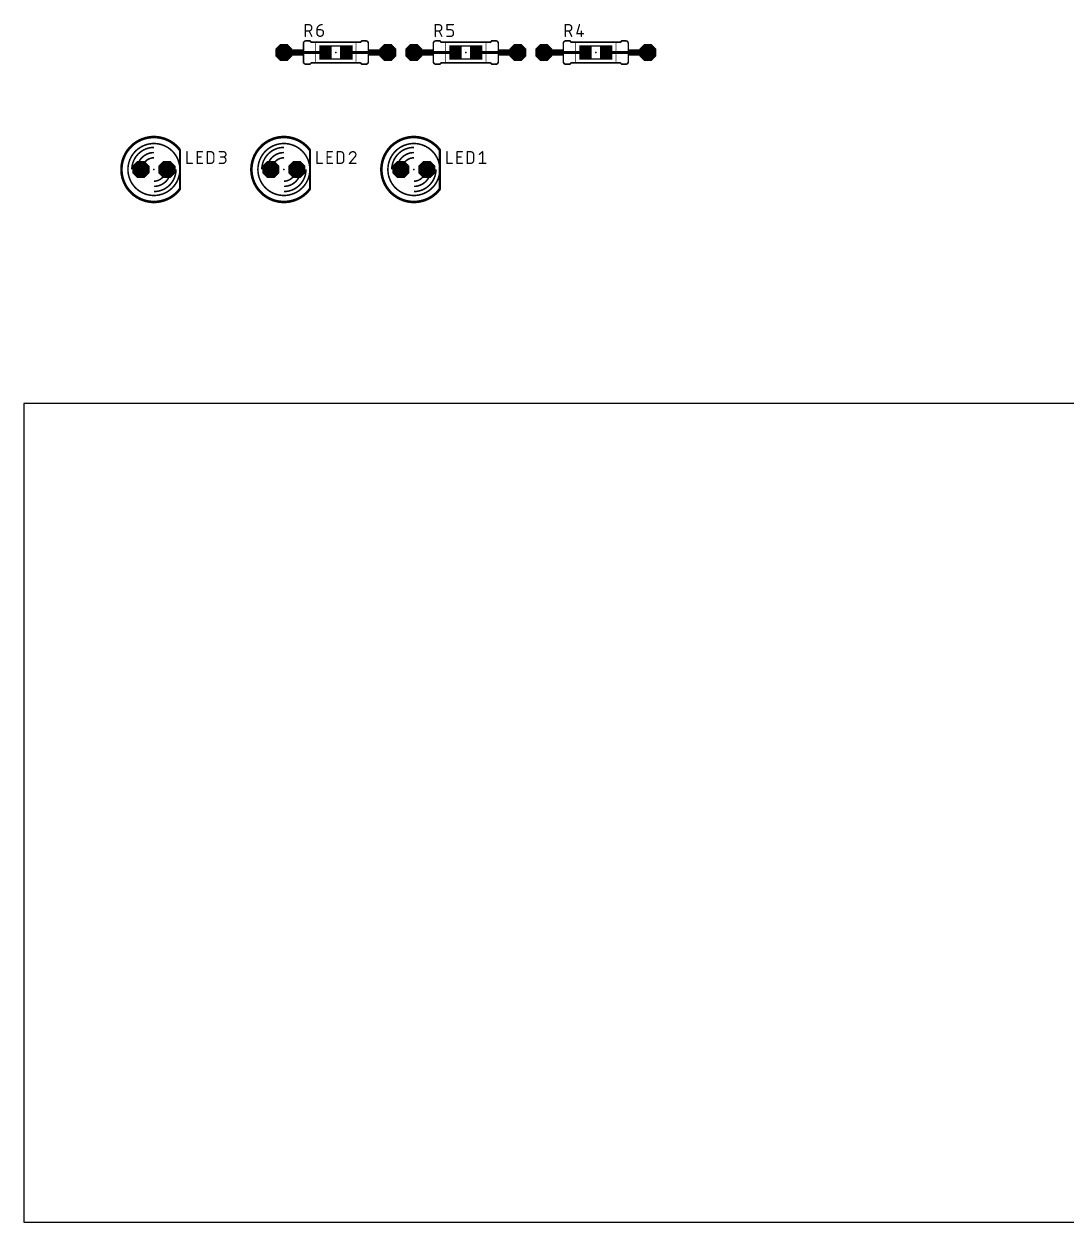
# Model space of a CAD drawing. Extents: x -123 to 102, y -1 to 117.
# Drawn here: x -123.2 to -21.4, y 0 to 117.1 of the extents above; entities that cross this region are included whole.
import ezdxf

# ---------------------------------------------------------------- set-up
doc = ezdxf.new("R2010")
doc.units = 0
for name, color, linetype in [('1', 12, 'CONTINUOUS'), ('17', 110, 'CONTINUOUS'), ('20', 31, 'CONTINUOUS'), ('21', 253, 'CONTINUOUS'), ('23', 53, 'CONTINUOUS'), ('25', 253, 'CONTINUOUS'), ('39', 12, 'CONTINUOUS'), ('51', 253, 'CONTINUOUS')]:
    doc.layers.add(name, color=color, linetype=linetype)

# ---------------------------------------------------------------- blocks, each defined once
blk = doc.blocks.new('OCTAGONP')
at = {"const_width": 0.5}
blk.add_lwpolyline([(-0.25, -0.1036), (-0.25, 0.1036), (-0.1036, 0.25), (0.1036, 0.25), (0.25, 0.1036), (0.25, -0.1036), (0.1036, -0.25), (-0.1036, -0.25), (-0.25, -0.1036), (-0.25, 0.1036)], dxfattribs=at)
blk = doc.blocks.new('RECT')
blk.add_solid([(-0.5, -0.5), (0.5, -0.5), (-0.5, 0.5), (0.5, 0.5)])

msp = doc.modelspace()

# ---------------------------------------------------------------- linework, layer by layer
at = {"layer": '1', "const_width": 0.3048}
for points in [[(-97.21, 114.3), (-93.81, 114.3)], [(-91.71, 114.3), (-87.61, 114.3)], [(-84.51, 114.3), (-81.11, 114.3)], [(-79.01, 114.3), (-74.91, 114.3)], [(-71.81, 114.3), (-68.41, 114.3)], [(-66.31, 114.3), (-62.21, 114.3)]]:
    msp.add_lwpolyline(points, dxfattribs=at)
at = {"layer": '1', "const_width": 0.1524}
for points in [[(-97.21, 114.3762, 1), (-97.21, 114.2238)], [(-93.81, 114.2238, 1), (-93.81, 114.3762)], [(-91.71, 114.3762, 1), (-91.71, 114.2238)], [(-87.61, 114.2238, 1), (-87.61, 114.3762)], [(-84.51, 114.3762, 1), (-84.51, 114.2238)], [(-81.11, 114.2238, 1), (-81.11, 114.3762)], [(-79.01, 114.3762, 1), (-79.01, 114.2238)], [(-74.91, 114.2238, 1), (-74.91, 114.3762)], [(-71.81, 114.3762, 1), (-71.81, 114.2238)], [(-68.41, 114.2238, 1), (-68.41, 114.3762)], [(-66.31, 114.3762, 1), (-66.31, 114.2238)], [(-62.21, 114.2238, 1), (-62.21, 114.3762)]]:
    msp.add_lwpolyline(points, format="xyb", dxfattribs=at)
at = {"layer": '20'}
for p, q in [((100, 80), (-123.19, 80)), ((-123.19, 80), (-123.19, 0)), ((-123.19, 0), (100, 0))]:
    msp.add_line(p, q, dxfattribs=at)
at = {"layer": '21'}
for points, const_width in [([(-95.631, 115.443, 0.4142), (-95.885, 115.189)], 0.1524), ([(-95.8469, 115.189, 1), (-95.9231, 115.189)], 0.0762), ([(-95.9231, 115.189, 1), (-95.8469, 115.189)], 0.0762), ([(-95.631, 115.4811, 1), (-95.631, 115.4049)], 0.0762), ([(-95.631, 115.4049, 1), (-95.631, 115.4811)], 0.0762), ([(-95.2231, 115.4699, 1), (-95.2769, 115.4161)], 0.0762), ([(-95.25, 115.4049, 1), (-95.25, 115.4811)], 0.0762), ([(-95.123, 115.3541, 1), (-95.123, 115.2779)], 0.0762), ([(-95.1499, 115.2891, 1), (-95.0961, 115.3429)], 0.0762), ([(-90.3239, 115.3429, 1), (-90.2701, 115.2891)], 0.0762), ([(-90.297, 115.2779, 1), (-90.297, 115.3541)], 0.0762), ([(-90.17, 115.4811, 1), (-90.17, 115.4049)], 0.0762), ([(-90.1431, 115.4161, 1), (-90.1969, 115.4699)], 0.0762), ([(-89.535, 115.189, 0.4142), (-89.789, 115.443)], 0.1524), ([(-89.789, 115.4811, 1), (-89.789, 115.4049)], 0.0762), ([(-89.789, 115.4049, 1), (-89.789, 115.4811)], 0.0762), ([(-89.4969, 115.189, 1), (-89.5731, 115.189)], 0.0762), ([(-89.5731, 115.189, 1), (-89.4969, 115.189)], 0.0762), ([(-82.931, 115.443, 0.4142), (-83.185, 115.189)], 0.1524), ([(-83.1469, 115.189, 1), (-83.2231, 115.189)], 0.0762), ([(-83.2231, 115.189, 1), (-83.1469, 115.189)], 0.0762), ([(-82.931, 115.4811, 1), (-82.931, 115.4049)], 0.0762), ([(-82.931, 115.4049, 1), (-82.931, 115.4811)], 0.0762), ([(-82.5231, 115.4699, 1), (-82.5769, 115.4161)], 0.0762), ([(-82.55, 115.4049, 1), (-82.55, 115.4811)], 0.0762), ([(-82.423, 115.3541, 1), (-82.423, 115.2779)], 0.0762), ([(-82.4499, 115.2891, 1), (-82.3961, 115.3429)], 0.0762), ([(-77.6239, 115.3429, 1), (-77.5701, 115.2891)], 0.0762), ([(-77.597, 115.2779, 1), (-77.597, 115.3541)], 0.0762), ([(-77.47, 115.4811, 1), (-77.47, 115.4049)], 0.0762), ([(-77.4431, 115.4161, 1), (-77.4969, 115.4699)], 0.0762), ([(-76.835, 115.189, 0.4142), (-77.089, 115.443)], 0.1524), ([(-77.089, 115.4811, 1), (-77.089, 115.4049)], 0.0762), ([(-77.089, 115.4049, 1), (-77.089, 115.4811)], 0.0762), ([(-76.7969, 115.189, 1), (-76.8731, 115.189)], 0.0762), ([(-76.8731, 115.189, 1), (-76.7969, 115.189)], 0.0762), ([(-70.231, 115.443, 0.4142), (-70.485, 115.189)], 0.1524), ([(-70.4469, 115.189, 1), (-70.5231, 115.189)], 0.0762), ([(-70.5231, 115.189, 1), (-70.4469, 115.189)], 0.0762), ([(-70.231, 115.4811, 1), (-70.231, 115.4049)], 0.0762), ([(-70.231, 115.4049, 1), (-70.231, 115.4811)], 0.0762), ([(-69.8231, 115.4699, 1), (-69.8769, 115.4161)], 0.0762), ([(-69.85, 115.4049, 1), (-69.85, 115.4811)], 0.0762), ([(-69.723, 115.3541, 1), (-69.723, 115.2779)], 0.0762), ([(-69.7499, 115.2891, 1), (-69.6961, 115.3429)], 0.0762), ([(-64.9239, 115.3429, 1), (-64.8701, 115.2891)], 0.0762), ([(-64.897, 115.2779, 1), (-64.897, 115.3541)], 0.0762), ([(-64.77, 115.4811, 1), (-64.77, 115.4049)], 0.0762), ([(-64.7431, 115.4161, 1), (-64.7969, 115.4699)], 0.0762), ([(-64.135, 115.189, 0.4142), (-64.389, 115.443)], 0.1524), ([(-64.389, 115.4811, 1), (-64.389, 115.4049)], 0.0762), ([(-64.389, 115.4049, 1), (-64.389, 115.4811)], 0.0762), ([(-64.0969, 115.189, 1), (-64.1731, 115.189)], 0.0762), ([(-64.1731, 115.189, 1), (-64.0969, 115.189)], 0.0762), ([(-95.885, 113.411, 0.4142), (-95.631, 113.157)], 0.1524), ([(-95.8469, 113.411, 1), (-95.9231, 113.411)], 0.0762), ([(-95.9231, 113.411, 1), (-95.8469, 113.411)], 0.0762), ([(-95.631, 113.1951, 1), (-95.631, 113.1189)], 0.0762), ([(-95.631, 113.1189, 1), (-95.631, 113.1951)], 0.0762), ([(-95.2769, 113.1839, 1), (-95.2231, 113.1301)], 0.0762), ([(-95.25, 113.1189, 1), (-95.25, 113.1951)], 0.0762), ([(-95.123, 113.3221, 1), (-95.123, 113.2459)], 0.0762), ([(-95.0961, 113.2571, 1), (-95.1499, 113.3109)], 0.0762), ([(-90.2701, 113.3109, 1), (-90.3239, 113.2571)], 0.0762), ([(-90.297, 113.2459, 1), (-90.297, 113.3221)], 0.0762), ([(-90.17, 113.1951, 1), (-90.17, 113.1189)], 0.0762), ([(-90.1969, 113.1301, 1), (-90.1431, 113.1839)], 0.0762), ([(-89.789, 113.157, 0.4142), (-89.535, 113.411)], 0.1524), ([(-89.789, 113.1951, 1), (-89.789, 113.1189)], 0.0762), ([(-89.789, 113.1189, 1), (-89.789, 113.1951)], 0.0762), ([(-89.4969, 113.411, 1), (-89.5731, 113.411)], 0.0762), ([(-89.5731, 113.411, 1), (-89.4969, 113.411)], 0.0762), ([(-83.185, 113.411, 0.4142), (-82.931, 113.157)], 0.1524), ([(-83.1469, 113.411, 1), (-83.2231, 113.411)], 0.0762), ([(-83.2231, 113.411, 1), (-83.1469, 113.411)], 0.0762), ([(-82.931, 113.1951, 1), (-82.931, 113.1189)], 0.0762), ([(-82.931, 113.1189, 1), (-82.931, 113.1951)], 0.0762), ([(-82.5769, 113.1839, 1), (-82.5231, 113.1301)], 0.0762), ([(-82.55, 113.1189, 1), (-82.55, 113.1951)], 0.0762), ([(-82.423, 113.3221, 1), (-82.423, 113.2459)], 0.0762), ([(-82.3961, 113.2571, 1), (-82.4499, 113.3109)], 0.0762), ([(-77.5701, 113.3109, 1), (-77.6239, 113.2571)], 0.0762), ([(-77.597, 113.2459, 1), (-77.597, 113.3221)], 0.0762), ([(-77.47, 113.1951, 1), (-77.47, 113.1189)], 0.0762), ([(-77.4969, 113.1301, 1), (-77.4431, 113.1839)], 0.0762), ([(-77.089, 113.157, 0.4142), (-76.835, 113.411)], 0.1524), ([(-77.089, 113.1951, 1), (-77.089, 113.1189)], 0.0762), ([(-77.089, 113.1189, 1), (-77.089, 113.1951)], 0.0762), ([(-76.7969, 113.411, 1), (-76.8731, 113.411)], 0.0762), ([(-76.8731, 113.411, 1), (-76.7969, 113.411)], 0.0762), ([(-70.485, 113.411, 0.4142), (-70.231, 113.157)], 0.1524), ([(-70.4469, 113.411, 1), (-70.5231, 113.411)], 0.0762), ([(-70.5231, 113.411, 1), (-70.4469, 113.411)], 0.0762), ([(-70.231, 113.1951, 1), (-70.231, 113.1189)], 0.0762), ([(-70.231, 113.1189, 1), (-70.231, 113.1951)], 0.0762), ([(-69.8769, 113.1839, 1), (-69.8231, 113.1301)], 0.0762), ([(-69.85, 113.1189, 1), (-69.85, 113.1951)], 0.0762), ([(-69.723, 113.3221, 1), (-69.723, 113.2459)], 0.0762), ([(-69.6961, 113.2571, 1), (-69.7499, 113.3109)], 0.0762), ([(-64.8701, 113.3109, 1), (-64.9239, 113.2571)], 0.0762), ([(-64.897, 113.2459, 1), (-64.897, 113.3221)], 0.0762), ([(-64.77, 113.1951, 1), (-64.77, 113.1189)], 0.0762), ([(-64.7969, 113.1301, 1), (-64.7431, 113.1839)], 0.0762), ([(-64.389, 113.157, 0.4142), (-64.135, 113.411)], 0.1524), ([(-64.389, 113.1951, 1), (-64.389, 113.1189)], 0.0762), ([(-64.389, 113.1189, 1), (-64.389, 113.1951)], 0.0762), ([(-64.0969, 113.411, 1), (-64.1731, 113.411)], 0.0762), ([(-64.1731, 113.411, 1), (-64.0969, 113.411)], 0.0762), ([(-107.95, 104.775, 3), (-107.95, 100.965)], 0.254), ([(-110.49, 100.33, 1), (-110.49, 105.41, 1), (-110.49, 100.33)], 0.1524), ([(-95.25, 104.775, 3), (-95.25, 100.965)], 0.254), ([(-97.79, 100.33, 1), (-97.79, 105.41, 1), (-97.79, 100.33)], 0.1524), ([(-82.55, 104.775, 3), (-82.55, 100.965)], 0.254), ([(-85.09, 100.33, 1), (-85.09, 105.41, 1), (-85.09, 100.33)], 0.1524), ([(-107.8992, 104.775, 1), (-108.0008, 104.775)], 0.1016), ([(-95.1992, 104.775, 1), (-95.3008, 104.775)], 0.1016), ([(-82.4992, 104.775, 1), (-82.6008, 104.775)], 0.1016), ([(-108.0008, 100.965, 1), (-107.8992, 100.965)], 0.1016), ([(-95.3008, 100.965, 1), (-95.1992, 100.965)], 0.1016), ([(-82.6008, 100.965, 1), (-82.4992, 100.965)], 0.1016)]:
    msp.add_lwpolyline(points, format="xyb", dxfattribs=dict(at, const_width=const_width))
for points, const_width in [([(-95.885, 113.411), (-95.885, 115.189)], 0.1524), ([(-95.631, 115.443), (-95.25, 115.443)], 0.1524), ([(-95.123, 115.316), (-95.25, 115.443)], 0.1524), ([(-90.297, 115.316), (-95.123, 115.316)], 0.1524), ([(-90.297, 115.316), (-90.17, 115.443)], 0.1524), ([(-89.789, 115.443), (-90.17, 115.443)], 0.1524), ([(-89.535, 113.411), (-89.535, 115.189)], 0.1524), ([(-83.185, 113.411), (-83.185, 115.189)], 0.1524), ([(-82.931, 115.443), (-82.55, 115.443)], 0.1524), ([(-82.423, 115.316), (-82.55, 115.443)], 0.1524), ([(-77.597, 115.316), (-82.423, 115.316)], 0.1524), ([(-77.597, 115.316), (-77.47, 115.443)], 0.1524), ([(-77.089, 115.443), (-77.47, 115.443)], 0.1524), ([(-76.835, 113.411), (-76.835, 115.189)], 0.1524), ([(-70.485, 113.411), (-70.485, 115.189)], 0.1524), ([(-70.231, 115.443), (-69.85, 115.443)], 0.1524), ([(-69.723, 115.316), (-69.85, 115.443)], 0.1524), ([(-64.897, 115.316), (-69.723, 115.316)], 0.1524), ([(-64.897, 115.316), (-64.77, 115.443)], 0.1524), ([(-64.389, 115.443), (-64.77, 115.443)], 0.1524), ([(-64.135, 113.411), (-64.135, 115.189)], 0.1524), ([(-95.631, 113.157), (-95.25, 113.157)], 0.1524), ([(-95.123, 113.284), (-95.25, 113.157)], 0.1524), ([(-90.297, 113.284), (-95.123, 113.284)], 0.1524), ([(-90.297, 113.284), (-90.17, 113.157)], 0.1524), ([(-89.789, 113.157), (-90.17, 113.157)], 0.1524), ([(-82.931, 113.157), (-82.55, 113.157)], 0.1524), ([(-82.423, 113.284), (-82.55, 113.157)], 0.1524), ([(-77.597, 113.284), (-82.423, 113.284)], 0.1524), ([(-77.597, 113.284), (-77.47, 113.157)], 0.1524), ([(-77.089, 113.157), (-77.47, 113.157)], 0.1524), ([(-70.231, 113.157), (-69.85, 113.157)], 0.1524), ([(-69.723, 113.284), (-69.85, 113.157)], 0.1524), ([(-64.897, 113.284), (-69.723, 113.284)], 0.1524), ([(-64.897, 113.284), (-64.77, 113.157)], 0.1524), ([(-64.389, 113.157), (-64.77, 113.157)], 0.1524), ([(-107.95, 100.965), (-107.95, 104.775)], 0.2032), ([(-95.25, 100.965), (-95.25, 104.775)], 0.2032), ([(-82.55, 100.965), (-82.55, 104.775)], 0.2032)]:
    msp.add_lwpolyline(points, dxfattribs=dict(at, const_width=const_width))
at = {"layer": '23'}
for p in [(-92.71, 114.3), (-80.01, 114.3), (-67.31, 114.3), (-110.49, 102.87), (-97.79, 102.87), (-85.09, 102.87)]:
    msp.add_point(p, dxfattribs=at)
at = {"layer": '25'}
for points, const_width in [([(-82.9627, 117.0305, 1), (-83.0263, 117.0305)], 0.0635), ([(-70.2627, 117.0305, 1), (-70.3263, 117.0305)], 0.0635), ([(-95.6628, 117.0305, 1), (-95.7263, 117.0305)], 0.0635), ([(-95.6945, 117.0623, 1), (-95.6945, 116.9988)], 0.0635), ([(-95.6945, 116.4273, 1), (-95.6945, 116.3638)], 0.0635), ([(-95.377, 116.3955, 1), (-95.377, 117.0305)], 0.127), ([(-95.377, 117.0623, 1), (-95.377, 116.9988)], 0.0635), ([(-95.377, 116.4273, 1), (-95.377, 116.3638)], 0.0635), ([(-95.377, 116.9988, 1), (-95.377, 117.0623)], 0.0635), ([(-95.377, 116.3638, 1), (-95.377, 116.4273)], 0.0635), ([(-95.2851, 116.4097, 1), (-95.3419, 116.3813)], 0.0635), ([(-95.0879, 115.8733, 1), (-95.0311, 115.9017)], 0.0635), ([(-94.0518, 117.0305, 0.4142), (-94.5598, 116.5225)], 0.127), ([(-94.5598, 116.5543, 1), (-94.5598, 116.4908)], 0.0635), ([(-94.5598, 116.205, 1), (-93.9248, 116.205)], 0.127), ([(-94.528, 116.5225, 1), (-94.5915, 116.5225)], 0.0635), ([(-94.5915, 116.5225, 1), (-94.528, 116.5225)], 0.0635), ([(-94.528, 116.205, 1), (-94.5915, 116.205)], 0.0635), ([(-94.5915, 116.205, 1), (-94.528, 116.205)], 0.0635), ([(-94.1788, 116.5543, 1), (-94.1788, 116.4908)], 0.0635), ([(-93.9248, 116.2685, 0.4142), (-94.1788, 116.5225)], 0.127), ([(-94.1788, 116.4908, 1), (-94.1788, 116.5543)], 0.0635), ([(-94.0518, 116.9988, 1), (-94.0518, 117.0623)], 0.0635), ([(-93.893, 116.2685, 1), (-93.9565, 116.2685)], 0.0635), ([(-93.9565, 116.2685, 1), (-93.893, 116.2685)], 0.0635), ([(-93.893, 116.205, 1), (-93.9565, 116.205)], 0.0635), ([(-93.9565, 116.205, 1), (-93.893, 116.205)], 0.0635), ([(-82.9945, 117.0623, 1), (-82.9945, 116.9988)], 0.0635), ([(-82.9945, 116.4273, 1), (-82.9945, 116.3638)], 0.0635), ([(-82.677, 116.3955, 1), (-82.677, 117.0305)], 0.127), ([(-82.677, 117.0623, 1), (-82.677, 116.9988)], 0.0635), ([(-82.677, 116.4273, 1), (-82.677, 116.3638)], 0.0635), ([(-82.677, 116.9988, 1), (-82.677, 117.0623)], 0.0635), ([(-82.677, 116.3638, 1), (-82.677, 116.4273)], 0.0635), ([(-82.5851, 116.4097, 1), (-82.6419, 116.3813)], 0.0635), ([(-82.3879, 115.8733, 1), (-82.3311, 115.9017)], 0.0635), ([(-81.8598, 117.0623, 1), (-81.8598, 116.9988)], 0.0635), ([(-81.8598, 116.5543, 1), (-81.8598, 116.4908)], 0.0635), ([(-81.8598, 115.9193, 1), (-81.8598, 115.8558)], 0.0635), ([(-81.828, 117.0305, 1), (-81.8915, 117.0305)], 0.0635), ([(-81.8915, 116.5225, 1), (-81.828, 116.5225)], 0.0635), ([(-81.4788, 116.5543, 1), (-81.4788, 116.4908)], 0.0635), ([(-81.2248, 116.2685, 0.4142), (-81.4788, 116.5225)], 0.127), ([(-81.4788, 115.8875, 0.4142), (-81.2248, 116.1415)], 0.127), ([(-81.4788, 115.9193, 1), (-81.4788, 115.8558)], 0.0635), ([(-81.4788, 116.4908, 1), (-81.4788, 116.5543)], 0.0635), ([(-81.4788, 115.8558, 1), (-81.4788, 115.9193)], 0.0635), ([(-81.193, 116.2685, 1), (-81.2565, 116.2685)], 0.0635), ([(-81.2565, 116.2685, 1), (-81.193, 116.2685)], 0.0635), ([(-81.193, 116.1415, 1), (-81.2565, 116.1415)], 0.0635), ([(-81.2565, 116.1415, 1), (-81.193, 116.1415)], 0.0635), ([(-81.2248, 116.9988, 1), (-81.2248, 117.0623)], 0.0635), ([(-70.2945, 117.0623, 1), (-70.2945, 116.9988)], 0.0635), ([(-70.2945, 116.4273, 1), (-70.2945, 116.3638)], 0.0635), ([(-69.977, 116.3955, 1), (-69.977, 117.0305)], 0.127), ([(-69.977, 117.0623, 1), (-69.977, 116.9988)], 0.0635), ([(-69.977, 116.4273, 1), (-69.977, 116.3638)], 0.0635), ([(-69.977, 116.9988, 1), (-69.977, 117.0623)], 0.0635), ([(-69.977, 116.3638, 1), (-69.977, 116.4273)], 0.0635), ([(-69.8851, 116.4097, 1), (-69.9419, 116.3813)], 0.0635), ([(-69.6879, 115.8733, 1), (-69.6311, 115.9017)], 0.0635), ([(-69.1598, 116.1733, 1), (-69.1598, 116.1098)], 0.0635), ([(-69.1903, 116.1502, 1), (-69.1293, 116.1328)], 0.0635), ([(-68.8753, 117.0218, 1), (-68.9363, 117.0392)], 0.0635), ([(-68.6835, 116.3955, 1), (-68.747, 116.3955)], 0.0635), ([(-68.5248, 116.1098, 1), (-68.5248, 116.1733)], 0.0635), ([(-95.7263, 115.8875, 1), (-95.6628, 115.8875)], 0.0635), ([(-83.0263, 115.8875, 1), (-82.9627, 115.8875)], 0.0635), ([(-70.3263, 115.8875, 1), (-70.2627, 115.8875)], 0.0635), ([(-68.747, 115.8875, 1), (-68.6835, 115.8875)], 0.0635), ([(-107.2198, 104.6099, 1), (-107.2833, 104.6099)], 0.0635), ([(-106.2609, 104.6417, 1), (-106.2609, 104.5782)], 0.0635), ([(-106.2292, 104.6099, 1), (-106.2927, 104.6099)], 0.0635), ([(-105.7529, 104.5782, 1), (-105.7529, 104.6417)], 0.0635), ([(-105.2728, 104.6417, 1), (-105.2728, 104.5782)], 0.0635), ([(-105.2411, 104.6099, 1), (-105.3046, 104.6099)], 0.0635), ([(-104.9553, 104.6417, 1), (-104.9553, 104.5782)], 0.0635), ([(-104.6378, 104.2924, 0.4142), (-104.9553, 104.6099)], 0.127), ([(-104.9553, 104.5782, 1), (-104.9553, 104.6417)], 0.0635), ([(-104.6061, 104.2924, 1), (-104.6696, 104.2924)], 0.0635), ([(-104.6696, 104.2924, 1), (-104.6061, 104.2924)], 0.0635), ([(-104.0917, 104.6417, 1), (-104.0917, 104.5782)], 0.0635), ([(-103.7107, 104.6417, 1), (-103.7107, 104.5782)], 0.0635), ([(-103.7107, 104.1019, 1), (-103.7107, 104.6099)], 0.127), ([(-103.7107, 104.5782, 1), (-103.7107, 104.6417)], 0.0635), ([(-94.5198, 104.6099, 1), (-94.5833, 104.6099)], 0.0635), ([(-93.5609, 104.6417, 1), (-93.5609, 104.5782)], 0.0635), ([(-93.5292, 104.6099, 1), (-93.5927, 104.6099)], 0.0635), ([(-93.0529, 104.5782, 1), (-93.0529, 104.6417)], 0.0635), ([(-92.5411, 104.6099, 1), (-92.6046, 104.6099)], 0.0635), ([(-92.5728, 104.6417, 1), (-92.5728, 104.5782)], 0.0635), ([(-92.2553, 104.6417, 1), (-92.2553, 104.5782)], 0.0635), ([(-91.9378, 104.2924, 0.4142), (-92.2553, 104.6099)], 0.127), ([(-92.2553, 104.5782, 1), (-92.2553, 104.6417)], 0.0635), ([(-91.9061, 104.2924, 1), (-91.9696, 104.2924)], 0.0635), ([(-91.9696, 104.2924, 1), (-91.9061, 104.2924)], 0.0635), ([(-91.0425, 104.6099, 0.3252), (-91.3917, 104.3559)], 0.127), ([(-91.4219, 104.3657, 1), (-91.3615, 104.3461)], 0.0635), ([(-91.0425, 104.6417, 1), (-91.0425, 104.5782)], 0.0635), ([(-90.7567, 104.3242, 0.4142), (-91.0425, 104.6099)], 0.127), ([(-91.0425, 104.5782, 1), (-91.0425, 104.6417)], 0.0635), ([(-90.852, 104.1019, 0.2053), (-90.7567, 104.3242)], 0.127), ([(-90.725, 104.3242, 1), (-90.7885, 104.3241)], 0.0635), ([(-90.7885, 104.3242, 1), (-90.725, 104.3242)], 0.0635), ([(-81.8197, 104.6099, 1), (-81.8833, 104.6099)], 0.0635), ([(-80.8292, 104.6099, 1), (-80.8927, 104.6099)], 0.0635), ([(-80.8609, 104.6417, 1), (-80.8609, 104.5782)], 0.0635), ([(-80.3529, 104.5782, 1), (-80.3529, 104.6417)], 0.0635), ([(-79.8411, 104.6099, 1), (-79.9046, 104.6099)], 0.0635), ([(-79.8728, 104.6417, 1), (-79.8728, 104.5782)], 0.0635), ([(-79.5553, 104.6417, 1), (-79.5553, 104.5782)], 0.0635), ([(-79.2378, 104.2924, 0.4142), (-79.5553, 104.6099)], 0.127), ([(-79.5553, 104.5782, 1), (-79.5553, 104.6417)], 0.0635), ([(-79.2061, 104.2924, 1), (-79.2696, 104.2924)], 0.0635), ([(-79.2696, 104.2924, 1), (-79.2061, 104.2924)], 0.0635), ([(-78.7116, 104.3807, 1), (-78.6719, 104.3311)], 0.0635), ([(-78.3425, 104.6099, 1), (-78.406, 104.6099)], 0.0635), ([(-78.3544, 104.5851, 1), (-78.3941, 104.6347)], 0.0635), ([(-107.2515, 103.4987, 1), (-107.2515, 103.4352)], 0.0635), ([(-107.2833, 103.4669, 1), (-107.2198, 103.4669)], 0.0635), ([(-106.7435, 103.4352, 1), (-106.7435, 103.4987)], 0.0635), ([(-106.2609, 104.1337, 1), (-106.2609, 104.0701)], 0.0635), ([(-106.2609, 103.4987, 1), (-106.2609, 103.4352)], 0.0635), ([(-106.2927, 103.4669, 1), (-106.2292, 103.4669)], 0.0635), ([(-105.8799, 104.0701, 1), (-105.8799, 104.1337)], 0.0635), ([(-105.7529, 103.4352, 1), (-105.7529, 103.4987)], 0.0635), ([(-105.2728, 103.4987, 1), (-105.2728, 103.4352)], 0.0635), ([(-105.3046, 103.4669, 1), (-105.2411, 103.4669)], 0.0635), ([(-104.9553, 103.4669, 0.4142), (-104.6378, 103.7844)], 0.127), ([(-104.9553, 103.4987, 1), (-104.9553, 103.4352)], 0.0635), ([(-104.9553, 103.4352, 1), (-104.9553, 103.4987)], 0.0635), ([(-104.6061, 103.7844, 1), (-104.6696, 103.7844)], 0.0635), ([(-104.6696, 103.7844, 1), (-104.6061, 103.7844)], 0.0635), ([(-104.0917, 103.4987, 1), (-104.0917, 103.4352)], 0.0635), ([(-103.9647, 104.1337, 1), (-103.9647, 104.0701)], 0.0635), ([(-103.7742, 104.1337, 1), (-103.7742, 104.0701)], 0.0635), ([(-103.7742, 103.4669, 1), (-103.7742, 104.1019)], 0.127), ([(-103.7742, 103.4987, 1), (-103.7742, 103.4352)], 0.0635), ([(-103.7742, 103.4352, 1), (-103.7742, 103.4987)], 0.0635), ([(-103.7107, 104.1337, 1), (-103.7107, 104.0701)], 0.0635), ([(-103.7107, 104.0701, 1), (-103.7107, 104.1337)], 0.0635), ([(-94.5515, 103.4987, 1), (-94.5515, 103.4352)], 0.0635), ([(-94.5833, 103.4669, 1), (-94.5198, 103.4669)], 0.0635), ([(-94.0435, 103.4352, 1), (-94.0435, 103.4987)], 0.0635), ([(-93.5609, 104.1337, 1), (-93.5609, 104.0701)], 0.0635), ([(-93.5609, 103.4987, 1), (-93.5609, 103.4352)], 0.0635), ([(-93.5927, 103.4669, 1), (-93.5292, 103.4669)], 0.0635), ([(-93.1799, 104.0701, 1), (-93.1799, 104.1337)], 0.0635), ([(-93.0529, 103.4352, 1), (-93.0529, 103.4987)], 0.0635), ([(-92.6046, 103.4669, 1), (-92.5411, 103.4669)], 0.0635), ([(-92.5728, 103.4987, 1), (-92.5728, 103.4352)], 0.0635), ([(-92.2553, 103.4669, 0.4142), (-91.9378, 103.7844)], 0.127), ([(-92.2553, 103.4987, 1), (-92.2553, 103.4352)], 0.0635), ([(-92.2553, 103.4352, 1), (-92.2553, 103.4987)], 0.0635), ([(-91.9061, 103.7844, 1), (-91.9696, 103.7844)], 0.0635), ([(-91.9696, 103.7844, 1), (-91.9061, 103.7844)], 0.0635), ([(-91.3917, 103.4987, 1), (-91.3917, 103.4352)], 0.0635), ([(-91.4159, 103.4875, 1), (-91.3676, 103.4463)], 0.0635), ([(-90.8739, 104.1249, 1), (-90.8301, 104.0789)], 0.0635), ([(-90.8278, 104.0813, 1), (-90.8762, 104.1225)], 0.0635), ([(-90.7567, 103.4352, 1), (-90.7567, 103.4987)], 0.0635), ([(-81.8833, 103.4669, 1), (-81.8197, 103.4669)], 0.0635), ([(-81.8515, 103.4987, 1), (-81.8515, 103.4352)], 0.0635), ([(-81.3435, 103.4352, 1), (-81.3435, 103.4987)], 0.0635), ([(-80.8609, 104.1337, 1), (-80.8609, 104.0701)], 0.0635), ([(-80.8927, 103.4669, 1), (-80.8292, 103.4669)], 0.0635), ([(-80.8609, 103.4987, 1), (-80.8609, 103.4352)], 0.0635), ([(-80.4799, 104.0701, 1), (-80.4799, 104.1337)], 0.0635), ([(-80.3529, 103.4352, 1), (-80.3529, 103.4987)], 0.0635), ([(-79.9046, 103.4669, 1), (-79.8411, 103.4669)], 0.0635), ([(-79.8728, 103.4987, 1), (-79.8728, 103.4352)], 0.0635), ([(-79.5553, 103.4669, 0.4142), (-79.2378, 103.7844)], 0.127), ([(-79.5553, 103.4987, 1), (-79.5553, 103.4352)], 0.0635), ([(-79.5553, 103.4352, 1), (-79.5553, 103.4987)], 0.0635), ([(-79.2061, 103.7844, 1), (-79.2696, 103.7844)], 0.0635), ([(-79.2696, 103.7844, 1), (-79.2061, 103.7844)], 0.0635), ([(-78.6917, 103.4987, 1), (-78.6917, 103.4352)], 0.0635), ([(-78.406, 103.4669, 1), (-78.3425, 103.4669)], 0.0635), ([(-78.0567, 103.4352, 1), (-78.0567, 103.4987)], 0.0635)]:
    msp.add_lwpolyline(points, format="xyb", dxfattribs=dict(at, const_width=const_width))
at = {"layer": '25', "const_width": 0.127}
for points in [[(-95.6945, 115.8875), (-95.6945, 117.0305)], [(-95.6945, 117.0305), (-95.377, 117.0305)], [(-95.377, 116.3955), (-95.6945, 116.3955)], [(-95.0595, 115.8875), (-95.3135, 116.3955)], [(-94.5598, 116.5225), (-94.1788, 116.5225)], [(-94.5598, 116.205), (-94.5598, 116.5225)], [(-93.9248, 116.2685), (-93.9248, 116.205)], [(-82.9945, 115.8875), (-82.9945, 117.0305)], [(-82.9945, 117.0305), (-82.677, 117.0305)], [(-82.677, 116.3955), (-82.9945, 116.3955)], [(-82.3595, 115.8875), (-82.6135, 116.3955)], [(-81.8598, 116.5225), (-81.8598, 117.0305)], [(-81.8598, 117.0305), (-81.2248, 117.0305)], [(-81.4788, 116.5225), (-81.8598, 116.5225)], [(-81.8598, 115.8875), (-81.4788, 115.8875)], [(-81.2248, 116.1415), (-81.2248, 116.2685)], [(-70.2945, 115.8875), (-70.2945, 117.0305)], [(-70.2945, 117.0305), (-69.977, 117.0305)], [(-69.977, 116.3955), (-70.2945, 116.3955)], [(-69.6595, 115.8875), (-69.9135, 116.3955)], [(-68.9058, 117.0305), (-69.1598, 116.1415)], [(-69.1598, 116.1415), (-68.5248, 116.1415)], [(-68.7153, 116.3955), (-68.7153, 115.8875)], [(-107.2515, 104.6099), (-107.2515, 103.4669)], [(-106.2609, 103.4669), (-106.2609, 104.6099)], [(-106.2609, 104.6099), (-105.7529, 104.6099)], [(-105.2728, 103.4669), (-105.2728, 104.6099)], [(-105.2728, 104.6099), (-104.9553, 104.6099)], [(-104.6378, 104.2924), (-104.6378, 103.7844)], [(-104.0917, 104.6099), (-103.7107, 104.6099)], [(-94.5515, 104.6099), (-94.5515, 103.4669)], [(-93.5609, 103.4669), (-93.5609, 104.6099)], [(-93.5609, 104.6099), (-93.0529, 104.6099)], [(-92.5728, 103.4669), (-92.5728, 104.6099)], [(-92.5728, 104.6099), (-92.2553, 104.6099)], [(-91.9378, 104.2924), (-91.9378, 103.7844)], [(-81.8515, 104.6099), (-81.8515, 103.4669)], [(-80.8609, 103.4669), (-80.8609, 104.6099)], [(-80.8609, 104.6099), (-80.3529, 104.6099)], [(-79.8728, 103.4669), (-79.8728, 104.6099)], [(-79.8728, 104.6099), (-79.5553, 104.6099)], [(-79.2378, 104.2924), (-79.2378, 103.7844)], [(-78.6917, 104.3559), (-78.3742, 104.6099)], [(-78.3742, 104.6099), (-78.3742, 103.4669)], [(-107.2515, 103.4669), (-106.7435, 103.4669)], [(-106.2609, 104.1019), (-105.8799, 104.1019)], [(-105.7529, 103.4669), (-106.2609, 103.4669)], [(-104.9553, 103.4669), (-105.2728, 103.4669)], [(-104.0917, 103.4669), (-103.7742, 103.4669)], [(-103.7107, 104.1019), (-103.9647, 104.1019)], [(-94.5515, 103.4669), (-94.0435, 103.4669)], [(-93.5609, 104.1019), (-93.1799, 104.1019)], [(-93.0529, 103.4669), (-93.5609, 103.4669)], [(-92.2553, 103.4669), (-92.5728, 103.4669)], [(-90.852, 104.1019), (-91.3917, 103.4669)], [(-91.3917, 103.4669), (-90.7567, 103.4669)], [(-81.8515, 103.4669), (-81.3435, 103.4669)], [(-80.8609, 104.1019), (-80.4799, 104.1019)], [(-80.3529, 103.4669), (-80.8609, 103.4669)], [(-79.5553, 103.4669), (-79.8728, 103.4669)], [(-78.6917, 103.4669), (-78.0567, 103.4669)]]:
    msp.add_lwpolyline(points, dxfattribs=at)
at = {"layer": '39', "const_width": 0.0508}
for points in [[(-94.683, 115.283), (-90.737, 115.283)], [(-94.683, 113.317), (-94.683, 115.283)], [(-90.737, 115.283), (-90.737, 113.317)], [(-81.983, 115.283), (-78.037, 115.283)], [(-81.983, 113.317), (-81.983, 115.283)], [(-78.037, 115.283), (-78.037, 113.317)], [(-69.283, 115.283), (-65.337, 115.283)], [(-69.283, 113.317), (-69.283, 115.283)], [(-65.337, 115.283), (-65.337, 113.317)], [(-90.737, 113.317), (-94.683, 113.317)], [(-78.037, 113.317), (-81.983, 113.317)], [(-65.337, 113.317), (-69.283, 113.317)]]:
    msp.add_lwpolyline(points, dxfattribs=at)
at = {"layer": '39', "const_width": 0.0254}
for points in [[(-94.683, 115.2957, 1), (-94.683, 115.2703)], [(-94.6703, 115.283, 1), (-94.6957, 115.283)], [(-90.7243, 115.283, 1), (-90.7497, 115.283)], [(-90.737, 115.2703, 1), (-90.737, 115.2957)], [(-81.983, 115.2957, 1), (-81.983, 115.2703)], [(-81.9703, 115.283, 1), (-81.9957, 115.283)], [(-78.0243, 115.283, 1), (-78.0497, 115.283)], [(-78.037, 115.2703, 1), (-78.037, 115.2957)], [(-69.283, 115.2957, 1), (-69.283, 115.2703)], [(-69.2703, 115.283, 1), (-69.2957, 115.283)], [(-65.3243, 115.283, 1), (-65.3497, 115.283)], [(-65.337, 115.2703, 1), (-65.337, 115.2957)], [(-94.683, 113.3297, 1), (-94.683, 113.3043)], [(-94.6957, 113.317, 1), (-94.6703, 113.317)], [(-90.7497, 113.317, 1), (-90.7243, 113.317)], [(-90.737, 113.3043, 1), (-90.737, 113.3297)], [(-81.983, 113.3297, 1), (-81.983, 113.3043)], [(-81.9957, 113.317, 1), (-81.9703, 113.317)], [(-78.0497, 113.317, 1), (-78.0243, 113.317)], [(-78.037, 113.3043, 1), (-78.037, 113.3297)], [(-69.283, 113.3297, 1), (-69.283, 113.3043)], [(-69.2957, 113.317, 1), (-69.2703, 113.317)], [(-65.3497, 113.317, 1), (-65.3243, 113.317)], [(-65.337, 113.3043, 1), (-65.337, 113.3297)]]:
    msp.add_lwpolyline(points, format="xyb", dxfattribs=at)
at = {"layer": '51'}
for points, const_width in [([(-93.12, 114.935), (-92.3, 114.935)], 0.1524), ([(-80.42, 114.935), (-79.6, 114.935)], 0.1524), ([(-67.72, 114.935), (-66.9, 114.935)], 0.1524), ([(-97.79, 114.3), (-96.774, 114.3)], 0.6096), ([(-93.12, 113.665), (-92.3, 113.665)], 0.1524), ([(-87.63, 114.3), (-88.646, 114.3)], 0.6096), ([(-85.09, 114.3), (-84.074, 114.3)], 0.6096), ([(-80.42, 113.665), (-79.6, 113.665)], 0.1524), ([(-74.93, 114.3), (-75.946, 114.3)], 0.6096), ([(-72.39, 114.3), (-71.374, 114.3)], 0.6096), ([(-67.72, 113.665), (-66.9, 113.665)], 0.1524), ([(-62.23, 114.3), (-63.246, 114.3)], 0.6096)]:
    msp.add_lwpolyline(points, dxfattribs=dict(at, const_width=const_width))
for points, const_width in [([(-93.12, 114.9731, 1), (-93.12, 114.8969)], 0.0762), ([(-92.3, 114.8969, 1), (-92.3, 114.9731)], 0.0762), ([(-80.42, 114.9731, 1), (-80.42, 114.8969)], 0.0762), ([(-79.6, 114.8969, 1), (-79.6, 114.9731)], 0.0762), ([(-67.72, 114.9731, 1), (-67.72, 114.8969)], 0.0762), ([(-66.9, 114.8969, 1), (-66.9, 114.9731)], 0.0762), ([(-97.79, 114.4524, 1), (-97.79, 114.1476)], 0.3048), ([(-96.774, 114.1476, 1), (-96.774, 114.4524)], 0.3048), ([(-93.12, 113.7031, 1), (-93.12, 113.6269)], 0.0762), ([(-92.3, 113.6269, 1), (-92.3, 113.7031)], 0.0762), ([(-88.646, 114.4524, 1), (-88.646, 114.1476)], 0.3048), ([(-87.63, 114.1476, 1), (-87.63, 114.4524)], 0.3048), ([(-85.09, 114.4524, 1), (-85.09, 114.1476)], 0.3048), ([(-84.074, 114.1476, 1), (-84.074, 114.4524)], 0.3048), ([(-80.42, 113.7031, 1), (-80.42, 113.6269)], 0.0762), ([(-79.6, 113.6269, 1), (-79.6, 113.7031)], 0.0762), ([(-75.946, 114.4524, 1), (-75.946, 114.1476)], 0.3048), ([(-74.93, 114.1476, 1), (-74.93, 114.4524)], 0.3048), ([(-72.39, 114.4524, 1), (-72.39, 114.1476)], 0.3048), ([(-71.374, 114.1476, 1), (-71.374, 114.4524)], 0.3048), ([(-67.72, 113.7031, 1), (-67.72, 113.6269)], 0.0762), ([(-66.9, 113.6269, 1), (-66.9, 113.7031)], 0.0762), ([(-63.246, 114.4524, 1), (-63.246, 114.1476)], 0.3048), ([(-62.23, 114.1476, 1), (-62.23, 114.4524)], 0.3048), ([(-110.49, 105.029, 0.4142), (-112.649, 102.87)], 0.1524), ([(-110.49, 104.521, 0.4142), (-112.141, 102.87)], 0.1524), ([(-97.79, 105.029, 0.4142), (-99.949, 102.87)], 0.1524), ([(-97.79, 104.521, 0.4142), (-99.441, 102.87)], 0.1524), ([(-85.09, 105.029, 0.4142), (-87.249, 102.87)], 0.1524), ([(-85.09, 104.521, 0.4142), (-86.741, 102.87)], 0.1524), ([(-110.49, 104.013, 0.4142), (-111.633, 102.87)], 0.1524), ([(-97.79, 104.013, 0.4142), (-98.933, 102.87)], 0.1524), ([(-85.09, 104.013, 0.4142), (-86.233, 102.87)], 0.1524), ([(-110.49, 101.727, 0.4142), (-109.347, 102.87)], 0.1524), ([(-110.49, 101.219, 0.4142), (-108.839, 102.87)], 0.1524), ([(-110.49, 100.711, 0.4142), (-108.331, 102.87)], 0.1524), ([(-97.79, 101.727, 0.4142), (-96.647, 102.87)], 0.1524), ([(-97.79, 101.219, 0.4142), (-96.139, 102.87)], 0.1524), ([(-97.79, 100.711, 0.4142), (-95.631, 102.87)], 0.1524), ([(-85.09, 101.727, 0.4142), (-83.947, 102.87)], 0.1524), ([(-85.09, 101.219, 0.4142), (-83.439, 102.87)], 0.1524), ([(-85.09, 100.711, 0.4142), (-82.931, 102.87)], 0.1524)]:
    msp.add_lwpolyline(points, format="xyb", dxfattribs=dict(at, const_width=const_width))

# ---------------------------------------------------------------- block references
at = {"layer": '1', "xscale": 1.2, "yscale": 1.4}
for p in [(-93.7354, 114.3), (-91.6846, 114.3), (-81.0354, 114.3), (-78.9846, 114.3), (-68.3354, 114.3), (-66.2846, 114.3)]:
    msp.add_blockref('RECT', p, dxfattribs=at)
at = {"layer": '17', "xscale": 1.6764, "yscale": 1.6764}
for p in [(-97.79, 114.3), (-97.79, 114.3), (-87.63, 114.3), (-87.63, 114.3), (-85.09, 114.3), (-85.09, 114.3), (-74.93, 114.3), (-74.93, 114.3), (-72.39, 114.3), (-72.39, 114.3), (-62.23, 114.3), (-62.23, 114.3), (-111.76, 102.87), (-111.76, 102.87), (-109.22, 102.87), (-109.22, 102.87), (-99.06, 102.87), (-99.06, 102.87), (-96.52, 102.87), (-96.52, 102.87), (-86.36, 102.87), (-86.36, 102.87), (-83.82, 102.87), (-83.82, 102.87)]:
    msp.add_blockref('OCTAGONP', p, dxfattribs=at)
at = {"layer": '21'}
for p, xscale, yscale in [((-93.4518, 114.3015), 0.65, 1.4), ((-91.9786, 114.3015), 0.65, 1.4), ((-80.7518, 114.3015), 0.65, 1.4), ((-79.2786, 114.3015), 0.65, 1.4), ((-68.0518, 114.3015), 0.65, 1.4), ((-66.5786, 114.3015), 0.65, 1.4), ((-96.3168, 114.3), 0.8636, 0.6096), ((-89.1032, 114.3), 0.8636, 0.6096), ((-83.6168, 114.3), 0.8636, 0.6096), ((-76.4032, 114.3), 0.8636, 0.6096), ((-70.9168, 114.3), 0.8636, 0.6096), ((-63.7032, 114.3), 0.8636, 0.6096)]:
    msp.add_blockref('RECT', p, dxfattribs=dict(at, xscale=xscale, yscale=yscale))

doc.saveas('drawing.dxf')
